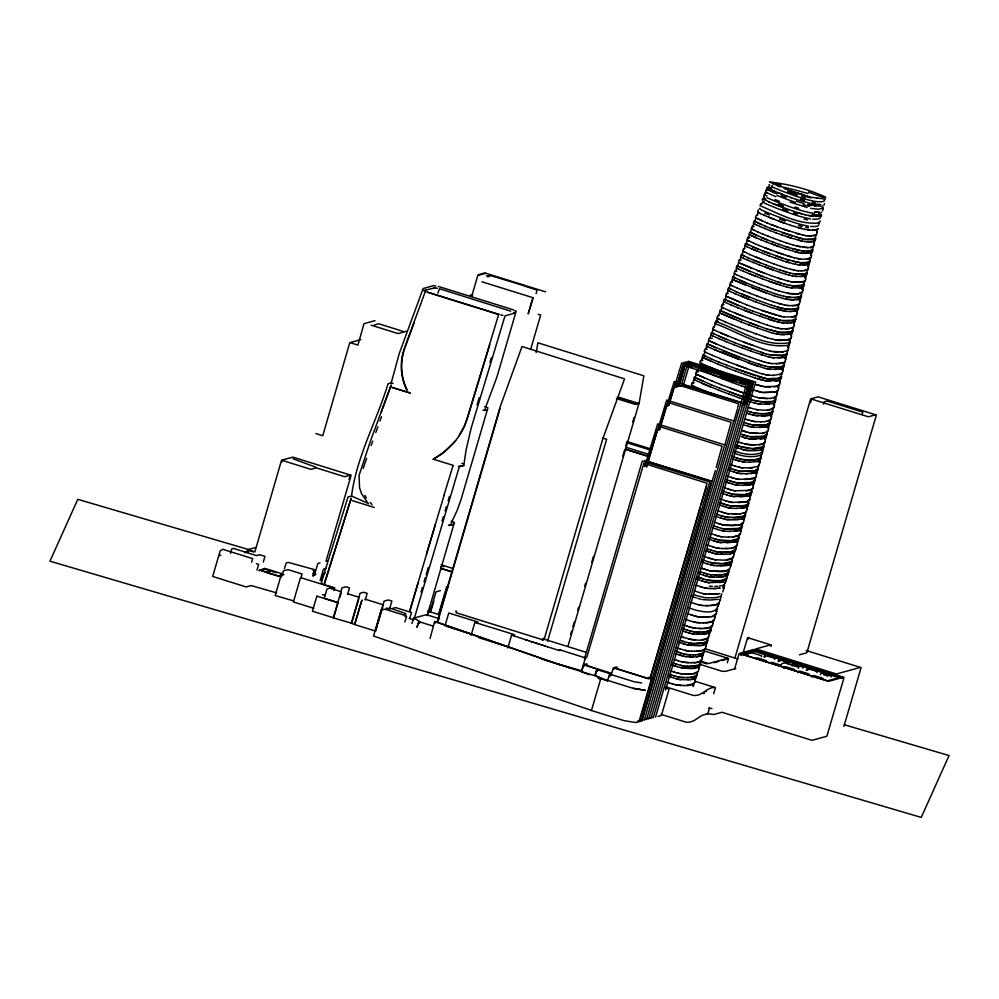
<?xml version="1.0" encoding="UTF-8"?>
<svg xmlns="http://www.w3.org/2000/svg" width="999" height="999" viewBox="0 0 999 999"><rect width="100%" height="100%" fill="white"/><g stroke="black" fill="none" stroke-linecap="round" stroke-linejoin="round"><path stroke-width="1.5" d="M698.676 668.231L698.663 668.993L699.712 665.409M705.781 645.354L705.781 646.128L706.817 642.557L705.893 643.843L702.26 645.117M712.899 622.477L712.886 623.276L713.935 619.692L712.05 621.54L705.306 622.689M714.672 616.758L714.66 617.557L715.709 613.985L712.574 616.271M720.004 599.612L719.992 600.424L721.041 596.84M720.267 599.7L718.656 604.008L710.501 605.594M723.513 588.161L723.501 588.985L724.55 585.402M723.8 588.261L722.826 591.957M725.187 582.867L725.024 581.955M730.481 565.272L730.469 566.096L731.505 562.524L728.259 564.897L719.992 565.696M730.793 565.372C729.857 574.525 716.783 571.041 710.564 570.941M733.853 553.821L733.84 554.645L734.54 552.26M321.141 583.304L348.002 497.015L351.548 496.041C356.468 456.893 376.635 421.241 388.037 383.791L391.233 382.904L392.994 383.454M414.298 618.381L459.303 466.72L463.773 465.484L466.046 450.249L471.203 427.984L505.019 315.846L515.322 313.012L513.561 312.462M536.176 352.572L537.899 342.807L643.843 375.824L639.085 403.471M391.233 382.904L399.275 353.484L423.101 288.549L434.09 285.527L435.851 286.076M230.444 553.346L231.743 548.926L233.516 548.439L256.468 555.594L259.653 554.707L264.96 556.368L263.274 562.087M246.815 552.584L247.652 549.725L255.457 547.564M251.598 562.2L252.647 558.616L222.627 549.263L220.142 550.986L212.662 576.473L246.216 586.925L251.174 585.564L276.673 592.894M281.955 461.875L282.38 460.439L310.976 469.355L316.333 467.882L344.58 476.685L350.299 475.112L349.038 479.408M256.993 570.129L258.666 564.398L256.393 563.698M278.996 576.386L281.768 576.86M284.465 568.693L286.151 562.961L288.274 562.387L314.585 569.642L313.336 573.938M300.924 578.021L302.098 574.025L287.962 569.63L283.354 570.904L282.305 574.475L281.243 574.775L275.175 595.541L293.544 600.849M313.087 576.361L314.76 570.641L312.999 570.092M320.13 580.644L323.489 569.193L325.849 568.531M321.516 580.082L323.189 574.363L325.324 572.727M333.953 590.509L334.74 587.862L325.724 585.152M339.935 597.352L341.109 593.356M347.565 594.492L349.5 587.849L345.979 586.75L342.07 587.824L333.279 617.894L351.648 623.214L358.766 598.863M365.222 599.999L367.157 593.356L363.636 592.257L360.09 593.231L351.286 623.301L354.82 624.412L361.938 600.062L354.47 624.5L375.661 631.106L376.91 626.81M471.69 296.316L477.972 274.825L485.064 272.877M375.299 631.206L384.103 601.136L388.349 599.962L391.883 601.061L389.485 609.265M377.747 623.95L382.779 606.768M405.007 616.558L405.844 613.686L392.02 608.741L386.376 608.154M409.84 618.256L411.513 612.524L395.616 607.579L392.432 608.453M411.925 623.488L413.598 617.757L419.355 621.366L416.97 627.285L418.656 621.553L433.354 626.136M413.923 619.405L414.348 617.969L426.336 614.66L439.548 618.781M419.081 623.164L420.104 621.565L419.68 623.001M427.16 615.634L454.408 522.415L451.236 521.216M428.346 613.136L430.02 607.404M430.144 611.888L436.014 591.845L440.447 590.621M443.294 566.87L443.606 565.796L440.771 566.583M430.781 611.388L433.816 600.998M438.499 614.597L446.615 586.863L448.389 586.788M439.398 613.211L444.842 594.592M437.137 622.29L500.174 406.768L522.015 346.503L624.537 378.896L602.834 438.748L544.143 639.422M437.562 622.177L500.037 408.541M532.904 297.814L528.196 313.923L533.116 297.752L481.918 281.793M536.063 293.631L537.112 290.06L524.75 286.201M444.98 625.911L448.751 613.011L477.847 622.002L477.422 623.438M530.631 349.413L540.684 315.047L538.211 314.273M471.103 635.302L474.875 622.414L514.572 634.702L514.148 636.126M507.792 648.001L511.563 635.114L527.609 640.371M547.589 641.221L606.643 439.298L602.659 438.062M570.729 634.153L571.603 631.168M572.914 626.685L574.225 622.202M577.722 610.252L578.596 607.255M584.715 586.338L585.589 583.341M591.695 562.425L593.443 556.443M622.727 456.318L624.475 450.337M625.786 445.854L627.097 441.371M632.779 421.94L634.09 417.457M567.932 646.328L638.736 404.233M584.565 658.416L642.257 461.113L709.715 481.943L639.672 721.49L637.549 721.028M584.003 666.333L584.415 664.897L597.914 669.467L597.502 670.903M644.73 466.408L645.779 462.837M646.341 461.413L657.629 423.963L724.725 444.88L644.205 720.229L642.444 719.68M645.779 463.923L645.079 466.321L646.64 465.884M647.951 461.413L657.467 429.982L646.59 467.195M657.629 429.97L666.695 400.062L733.803 420.979L646.478 719.605L644.705 719.055M659.552 429.982L666.545 406.081L659.377 429.458L657.817 429.882M666.845 405.569L674.2 381.531L741.308 402.447M668.806 405.444L673.613 389.048M673.913 388.524L681.705 362.999L748.813 383.916L651.011 718.356L649.25 717.806M675.449 383.878L674.4 387.45L676.311 386.925M676.623 386.413L683.978 362.375L751.073 383.291L653.284 717.732L651.51 717.182M679.77 382.792L684.577 366.333M684.802 366.146L678.933 386.201L680.856 385.676M594.692 675.212L597.077 669.293L595.392 675.024M596.79 671.103L597.215 669.667L611.338 674.075L610.913 675.499M681.618 384.14L687.062 365.522M688.498 367.769L683.478 384.952L741.483 402.822M691.033 387.412L692.12 385.364M697.801 369.493L697.102 371.878L697.951 371.64M699.587 365.097L700.724 363.087M607.404 681.33L609.502 674.163L610.489 673.888L609.652 676.76M611.201 675.012L613.299 667.844L616.42 666.982L617.12 667.207L616.708 668.643L648.701 678.696L649.263 677.222L651.735 677.996L638.96 721.678L635.839 722.539L623.938 720.641L591.445 710.514L600.911 678.209L598.201 676.86M613.723 669.467L614.148 668.031L648.051 678.596L650.886 677.821L650.474 679.245M715.896 321.516L714.397 326.998M721.678 306.93L721.166 310.976L741.895 319.78M758.316 209.852L757.692 212L760.376 213.549M762.175 200.125L762.587 198.689L769.555 202.11M761.7 203.084L761.538 204.171M771.003 189.585L772.277 185.24M650.199 677.772L707.08 483.279L643.856 463.361L586.75 657.529L584.84 657.642M650.986 676.186L669.305 613.536M670.179 610.564L678.471 582.217M679.345 579.233L700.274 507.642M701.148 504.657L706.38 486.763M715.284 470.579L641.932 720.866L640.172 720.304M716.158 467.594L722.077 446.216L658.865 426.298M724.774 445.254L731.156 422.315L667.944 402.397L666.895 405.981L668.456 405.557L674.05 387.55M737.612 407.367L738.661 403.783L675.087 383.966M734.028 420.729L737.537 408.766M742.157 406.118L748.438 384.627M744.417 405.494L750.699 384.003L737.399 379.857M746.69 404.87L752.971 383.379M655.544 717.107L753.346 382.667L685.888 361.85M665.571 689.984L755.619 382.043L688.161 361.226M825.224 199.176L825.536 197.053C808.228 189.086 788.024 183.953 769.492 182.03M822.839 207.804L822.414 209.241L822.289 208.504M824.038 205.045L824.45 203.609M818.98 223.664L819.392 222.24M822.602 210.814L823.026 209.378L822.14 207.967M821.178 216.571L821.603 215.147L820.167 216.196M816.72 232.305L817.756 228.721M820.179 220.904L819.305 222.964C798.676 225.112 778.583 213.411 760.039 205.707L760.714 203.908L761.937 203.858M804.932 280.607L803.321 284.977L793.843 285.901M797.464 310.627L796.765 313.012L796.578 311.9M789.884 341.883L788.211 347.615L787.499 345.929M784.977 361.326L783.94 364.91L781.505 366.683L769.517 366.97M776.81 393.731L777.859 390.147L777.06 391.271M697.589 672.315L695.978 675.961L690.696 677.422M757.429 470.729L756.38 474.313L756.106 472.627M717.482 608.266L716.445 611.85L715.871 609.902M755.918 476.473L754.869 480.057L751.735 482.342L738.024 482.942M718.219 606.131L719.268 602.559L716.096 604.87M725.249 583.266L726.298 579.682L725.324 581.043M746.453 510.939L744.43 515.884L733.965 517.682M729.445 569.442L727.759 573.201L723.9 574.537M743.78 520.254L744.829 516.67L741.583 519.03M713.698 693.718L715.471 687.637L694.979 681.243M727.522 659.015L727.722 658.291L708.516 663.598L701.211 661.326M727.322 662.774L728.571 658.478L703.771 650.749M734.852 658.191L810.676 398.901L818.119 396.84L876.385 415.01L806.855 652.772L799.412 654.82M810.476 402.659L811.513 399.076L868.381 416.808L875.536 414.822M734.502 669.293L739.11 653.533L753.995 649.425L844.055 677.497L826.885 736.226L812 740.334L721.94 712.262L713.786 714.51L707.205 713.586M741.233 655.506L741.658 654.083L827.472 680.831L841.508 676.96L841.096 678.396M743.268 652.397L747.564 637.724L748.626 637.424M747.989 639.335L748.413 637.899L771.365 645.054L770.953 646.49M747.901 654.295L748.214 653.221L751.048 652.447L761.638 655.744L761.325 656.818M823.538 404.183L824.237 401.798L827.147 400.999L862.811 412.112L862.125 414.498M756.206 650.549L756.618 649.125L836.438 674L860.251 667.432M766.046 661.738L766.358 660.664L757.529 657.916L755.756 658.403M774.55 659.402L774.862 658.329L766.033 655.569L764.26 656.056L763.948 657.13L765.721 656.643M780.169 666.146L780.481 665.072L771.653 662.325L769.879 662.812M781.455 664.76L781.767 663.686L784.602 662.899L798.725 667.307L798.413 668.381M783.691 668.281L784.003 667.207L785.776 666.72L794.605 669.48L794.292 670.554M788.673 663.798L788.985 662.724L780.157 659.977L778.383 660.464L778.071 661.538L779.844 661.051M792.195 665.946L792.519 664.872L794.28 664.372L803.109 667.132L802.796 668.206M797.814 672.689L798.126 671.615L799.899 671.128L808.728 673.875L808.416 674.949M811.95 677.097L812.262 676.023L814.035 675.536L822.864 678.284L822.552 679.357M816.932 672.602L817.244 671.528L808.416 668.781L806.643 669.268L806.33 670.341L808.104 669.854M820.454 674.75L820.766 673.676L822.539 673.189L831.368 675.936L831.056 677.01M842.157 677.859L842.357 677.135L755.132 649.949L740.596 654.62L754.919 650.661M843.006 678.034L843.206 677.322L828.608 681.343L739.959 653.721L739.747 654.432L752.896 650.811M843.93 726.335L861.101 667.619L806.181 650.499M404.845 347.952C400.986 358.803 400.512 370.879 403.983 381.905M409.602 611.288L435.364 524.562M409.79 611.238L418.094 582.929M421.041 592.095L422.315 587.749M424.013 581.942L425.299 577.597M426.148 574.7L428.296 567.444M426.523 553.796L444.093 495.367M323.963 584.602L351.186 498.214L324.325 584.502M442.058 521.053L443.356 516.695M445.092 510.889L446.391 506.543M448.126 500.736L449.425 496.391M443.918 495.404L452.872 466.158M452.684 466.208L453.121 465.309L433.266 459.228C449.088 450.424 462.087 436.101 467.27 418.556L489.76 344.93M477.023 405.02L479.258 397.652M489.972 362.312L491.308 357.892M363.161 468.444L366.67 458.391M371.178 445.467L372.714 441.071M437.912 293.107L439.473 288.736L510.739 311.164M375.824 432.492L377.897 426.76M379.97 421.041L381.518 416.745M425.924 289.847L404.495 348.052C399.563 361.626 400.374 377.073 406.755 390.035M381.343 411.8L391.208 384.99L370.592 440.621L359.066 475.437L359.565 487.787L361.513 493.668L368.481 503.821M405.357 346.553L414.073 322.889M485.177 408.554L496.903 377.073L516.196 311.114L514.435 310.564M732.866 557.529L733.204 556.793L731.168 561.75L723.151 563.498M725.037 583.553L724.475 584.34M695.853 677.509L696.153 676.835L695.104 680.419L694.842 678.833M694.08 683.216L694.38 682.554L693.231 686.488L692.956 684.902M451.061 523.339L457.117 510.551L461.151 499.213L487.924 407.804L484.752 406.605M458.728 436.138L464.148 426.523L467.095 418.606L498.663 314.485L427.048 292.17M764.16 195.604L763.473 197.402L765.958 198.963M757.242 215.334L758.054 212.1L758.753 212.712M744.392 248.838L745.217 245.567L745.866 246.129M718.681 315.834L719.542 312.512L720.067 312.962M705.818 349.338L706.705 345.979L708.229 346.928M823.201 207.904L818.381 209.241L810.689 208.316M820.991 214.997L819.605 216.021M818.119 228.821L816.608 229.932L812.749 230.307L804.844 229.333M807.242 269.83L807.791 269.081L806.742 272.652L804.944 273.963L795.279 274.076M797.814 309.44L793.493 311.326M787.112 350.786L787.836 349.787L786.787 353.371L784.44 355.082L772.739 355.357M785.676 356.568L786.413 355.557L785.364 359.141L784.665 357.43M774.188 402.834L774.999 401.685L773.963 405.269L773.713 403.808M766.945 431.73L767.819 430.507L766.77 434.078L763.873 436.201L751.198 436.738M764.01 443.281L764.909 442.02L762.961 446.865L753.333 448.501M758.004 466.283L758.94 464.972L757.891 468.556L754.807 470.804L741.32 471.378M725.674 581.156L727.284 577.634L724.063 579.994L720.566 580.594L709.927 580.606L703.683 579.145M455.669 440.746L443.793 452.347L433.266 459.228M705.631 691.77L706.393 691.171M734.552 551.81L730.032 553.796M728.808 569.617L729.457 568.98M704.12 649.55L705.044 648.264L703.071 653.134L697.664 654.632M699.4 666.083L693.481 668.144L682.704 668.044M697.627 671.803L693.493 673.613M704.395 693.206L703.733 693.606M732.217 558.179L726.423 559.765M723.825 584.827L722.477 585.414M722.614 587.3L723.576 586.763M722.976 587.412L723.938 586.863M698.626 665.059L700.137 663.96L701.485 659.702L699.675 661.475L697.002 662.212M694.38 678.583L695.254 678.096M693.481 683.803L686.251 685.376M817.307 229.358L812.412 230.195M813.323 241.408L814.909 240.247L813.86 243.831L813.723 242.969M810.389 252.997L812.062 251.785L811.013 255.357L810.863 254.458M807.467 264.585L809.215 263.311L808.166 266.895L808.004 265.946M804.37 281.406L794.892 282.317M791.345 328.334L793.531 326.735L792.482 330.307L790.296 331.905L780.719 332.317M784.24 362.35L776.373 363.698M779.62 374.687L782.13 372.852L781.081 376.436L778.571 378.271L767.607 378.733M773.763 397.864L776.435 395.916L775.386 399.5L772.714 401.448L759.852 401.81M767.906 421.041L770.729 418.981L769.68 422.565L766.857 424.625L754.482 425.162M760.451 449.975L763.461 447.789L761.5 452.634C752.984 455.906 743.268 454.32 734.964 451.024M757.404 461.451L760.451 459.215L759.415 462.799L759.128 461.151M756.48 472.04L750.948 473.563M754.969 477.809L744.804 479.545M743.231 513.299L745.479 512.312M739.947 524.775L743.194 522.415L741.158 527.372L738.898 528.359L724.712 528.971M726.548 570.616L727.834 570.167M724.812 576.323L728.046 573.963C726.797 583.866 713.423 580.419 706.568 579.932M709.053 627.672L712.15 625.411L710.789 629.695L706.468 631.593M703.209 650.062L700.511 650.811M479.245 275.1L485.914 273.264L545.591 291.87M427.397 292.07L499.013 314.398M486.313 275.849L491.558 275.849L525.249 286.064M487.724 276.91L488.786 276.623M375 320.642L364.011 323.664L357.942 345.092L351.049 342.944M470.279 295.254L472.764 294.568M374.438 324.937L378.696 323.763L403.409 331.468M360.764 339.648L349.775 342.669L322.764 435.714L315.884 433.566M406.63 331.206L398.064 333.579L371.216 325.212M483.017 410.277L487.05 409.69L483.903 410.552M678.583 386.301L676.673 386.825L682.954 365.347L746.166 385.252L648.738 718.98L646.977 718.431M681.206 385.577L683.116 385.052M638.024 404.008L627.722 400.799M458.429 466.446L463.773 465.484M352.197 500.586L374.15 507.43M218.731 555.706L220.879 555.107M244.63 552.709L248.589 551.623M263.174 569.467L258.966 570.616L264.772 568.356L282.218 573.801M448.451 525.187L453.534 524.313L449.338 525.462M320.017 562.887L317.857 563.473L314.51 574.937L315.834 574.575L312.899 573.651M327.073 560.938L326.011 561.226L351.136 475.287L292.869 457.13L281.531 460.252L254.857 551.885L248.501 549.9M283.704 574.35L278.396 575.811L267.695 572.864L278.284 576.173L283.604 574.7M312.912 575.374L313.711 575.162M558.866 650.287L560.114 649.937L585.402 657.904L581.643 670.791L544.83 660.064M560.689 650.199L559.428 650.549L547.24 646.753M584.427 659.078L585.626 658.741M755.768 648.938L770.516 644.879M714.21 662.687L718.643 661.463M721.603 660.639L726.036 659.415M744.043 654.732L755.281 651.635L839.61 677.934M735.813 668.518L725.649 671.316L722.127 671.278L699.887 664.347M714.622 687.449C705.856 687.462 702.747 696.465 693.281 695.416L665.409 686.725M657.817 716.483L661.363 715.509L669.118 689.01L666.246 688.111M711.912 708.416L708.591 708.291L709.502 708.041L707.729 714.135C698.713 714.198 695.853 723.151 686.088 722.165L661.176 714.41M731.718 548.064L735.589 546.715L736.575 545.342C736.725 552.285 728.845 552.06 723.988 552.11M723.214 576.673L727.422 575.436L729.033 571.915L725.798 574.288L719.767 574.949M721.34 585.726L719.243 586.088M718.019 593.806L719.954 593.568M718.206 599.275L710.089 600.062L702.235 599.55M711.026 616.608C714.547 617.232 718.181 613.086 716.108 609.977M702.971 642.994L707.242 641.121L708.603 636.838L706.743 638.661L702.21 639.647M698.751 656.518L701.448 655.769L703.271 653.983L702.222 657.567L701.947 655.931M697.702 665.559L689.785 666.221M693.206 678.995L689.997 679.545M820.379 214.698L812.075 214.698M813.111 235.901L816.333 234.478L814.822 238.724L806.955 239.485M810.089 247.502L813.486 246.016L811.95 250.287L806.668 251.186M807.08 259.103L810.639 257.542L809.59 261.126L807.879 262.375L800.399 262.7L792.881 261.263M804.058 270.717L805.993 270.379M799.537 288.124L803.508 286.376L802.459 289.96L801.685 288.399M796.515 299.725L800.661 297.902L799.612 301.486L799.437 300.412M791.995 317.133L796.378 315.197L795.341 318.781L793.231 320.317L782.404 320.529M790.484 322.927L794.954 320.966L793.905 324.55L793.718 323.389M787.462 334.54L792.107 332.492L791.058 336.076L790.858 334.877M784.015 357.305L777.934 357.892M775.399 380.956L778.159 380.482L780.706 378.621L779.657 382.205L779.432 380.831M773.888 386.75L776.698 386.276L779.282 384.39L778.233 387.962L777.572 386.201M775.224 392.07L763.723 392.57M770.866 398.364L775.973 397.152L777.422 393.868L776.747 392.058M767.856 409.965L772.739 408.616L773.576 407.442L772.527 411.026L769.779 413.037L762.786 413.711L755.107 413.124M764.834 421.566L770.229 420.292L771.715 416.933L771.078 415.072M762.824 432.979L764.922 432.617M760.251 438.948L763.436 438.399L766.37 436.263L765.321 439.847L764.71 437.962M758.728 444.742L761.937 444.193M748.925 484.915L753.396 483.566L754.357 482.23L753.308 485.801L753.021 484.103M746.178 490.871L751.822 489.31L752.784 487.974L750.773 492.894L745.129 494.443M741.358 508.141L744.854 507.554L748.064 505.207L747.015 508.778L746.728 507.042M739.735 513.898L745.828 512.412L747.439 508.891L746.865 506.905M738.785 524.975L724.999 525.299M734.789 531.118L738.311 530.519L741.558 528.146L740.521 531.73L740.222 529.97M733.141 536.863L738.948 535.264L739.934 533.878L737.899 538.848L732.105 540.447M719.592 582.629L723.076 582.03M723.426 582.142L708.99 582.642M729.794 548.314C733.741 549.113 739.435 545.641 737 541.296M724.949 570.966L711.6 571.128M723.563 576.785L719.105 577.072M717.869 588.336L719.755 588.086M720.104 588.199L713.174 588.536M718.368 593.906L704.819 593.968M714.884 605.319L705.282 605.606M711.375 616.72L698.014 616.758M707.517 628.009L703.571 628.396M704.645 631.83L709.502 630.906L711.363 629.083C711.213 633.94 705.431 634.128 701.835 634.09M703.945 633.953L708.516 632.954L710.376 631.131L709.327 634.702L709.053 633.041M696.977 656.743L702.709 655.369L704.258 651.935L701.223 654.145L695.591 654.77M430.045 638.498L434.652 621.428L553.471 662.562M730.144 548.426L725.037 548.526M725.886 554.195C729.607 554.208 735.664 554.07 735.876 549.025C731.842 554.02 723.651 551.598 718.019 551.91M722.289 574.887L714.422 574.949M721.653 577.035L716.583 577.122M717.569 586.251L714.847 586.363M716.146 594.043L708.678 594.205M709.178 616.845L698.863 616.858M702.522 631.98L704.919 631.905M701.435 643.306L694.005 643.381M700.811 645.454L689.51 645.254M696.64 651.186C700.711 651.635 707.529 650.149 705.756 644.58M699.063 651.161L694.28 651.236M697.314 656.855L689.934 656.892M693.169 662.587C697.227 663.348 704.62 660.963 701.86 655.731M695.579 662.562L690.833 662.637M692.132 666.171L698.888 665.134L700.699 663.373C698.738 671.241 687.312 667.956 681.418 667.794M691.745 673.838L687.399 674.025M687.974 679.682C691.458 679.745 697.027 679.507 697.14 674.8L694.18 676.96L686.35 677.609M768.418 187.1L767.132 187.163L766.458 188.961L772.876 192.208M767.582 189.972L766.033 190.397L765.609 191.833L766.383 192.495L775.798 196.703M766.258 192.695L764.997 192.745L764.31 194.543L767.107 196.166M767.07 192.944L765.559 193.369L766.82 189.073L769.28 190.609M822.289 198.689L809.54 197.053L783.94 188.499M820.941 204.595L811.538 203.759L796.29 199.463M821.203 206.281L807.841 204.545M819.355 211.975L814.772 211.988M757.629 215.022L756.181 215.422L755.544 217.57L756.268 218.194L766.957 222.877M818.094 216.271L808.503 215.472M818.606 216.458L811.725 216.209L805.069 214.673M753.308 226.199L752.135 226.249L751.273 228.734L758.204 232.155M754.12 226.448L752.722 226.835L753.77 223.252L754.457 223.851M748.988 237.362L747.851 237.412L746.99 239.885L754.07 243.369M749.799 237.625L748.438 237.987L749.487 234.415L750.162 234.99M811.95 241.82L804.382 241.471M744.667 248.526L743.568 248.576L742.707 251.049L749.937 254.57M808.578 253.309L803.084 253.309M740.346 259.703L739.06 260.052L738.436 262.2L739.073 262.749L751.373 268.119M741.158 259.952L739.884 260.302L740.933 256.731L741.558 257.267M803.009 265.022L809.04 264.161L810.201 261.263L806.543 262.874L800.748 262.874L786.138 259.365M805.918 265.022L797.939 264.698M736.026 270.866L735.002 270.916L734.153 273.364L736.475 274.688M736.837 271.129L735.614 271.466L736.65 267.882L737.262 268.406M801.448 270.829L807.604 269.942L808.778 267.033L807.954 265.497M799.874 276.636L804.532 276.174L806.355 274.837L805.319 278.421L804.52 276.898M731.705 282.03L730.706 282.08L729.882 284.515L732.13 285.801M732.517 282.292L731.33 282.617L732.379 279.033L732.966 279.545M727.384 293.207L726.223 293.519L726.173 296.166L739.697 302.048M728.196 293.456L727.047 293.781L728.096 290.197L728.671 290.684M794.13 297.627L800.449 296.541L802.085 292.133L798.026 293.918L787.562 293.281M723.064 304.37L721.952 304.683L721.315 306.83L723.438 308.029M723.875 304.633L722.776 304.932L723.825 301.348L724.362 301.823M792.045 305.657L797.202 305.145L799.237 303.671L797.564 308.117C791.22 310.514 784.103 308.816 777.771 307.08M790.471 311.463L796.091 311.051L797.539 310.414L798.8 307.392L798.164 308.266C790.571 311.026 782.192 308.541 774.799 306.206M718.743 315.547L717.669 315.834L717.045 317.982L719.093 319.143M787.337 323.064L793.169 322.64L794.667 321.99L795.941 318.918L795.291 319.842C780.743 324.126 766.383 314.897 752.746 311.188M714.422 326.71L713.386 326.998L712.762 329.146L714.747 330.257M785.776 328.871L793.231 327.772L794.517 324.687L793.768 323.027M789.322 328.846L781.767 328.746M710.102 337.874L709.115 338.149L708.478 340.297L716.882 344.255M780.644 352.035L787.474 350.899L788.823 347.752L788.099 346.041M783.291 352.048L771.852 351.411M702.272 360.477L701.385 360.714L702.434 357.142L710.689 361.064M774.799 369.505L781.093 368.893L783.553 367.095L782.504 370.666L781.817 368.943M773.238 375.312L781.73 374.026L783.116 370.816L782.417 369.043M693.631 382.804L692.831 383.029L693.868 379.445L695.192 380.269M771.216 398.464L760.901 398.226M765.409 404.333L769.367 404.158M762.274 415.934L769.367 415.247L772.152 413.211L771.103 416.795L770.853 415.297M760.701 421.74L765.184 421.678M759.128 427.535L766.408 426.835L769.28 424.737L768.231 428.321L767.607 426.461M757.542 450.649L746.365 450.437M749.612 462.212L757.754 461.563L759.889 460.626L761.45 457.18L760.514 458.479L755.057 459.977L742.469 459.49M749.512 467.919L758.366 466.383L759.927 462.924L759.327 460.989M752.871 467.907L742.369 467.807M746.403 473.763L754.67 473.101L756.842 472.152L758.416 468.681L757.467 470.005L751.922 471.528L740.446 471.278M743.181 485.302L747.789 485.114M739.922 496.828L748.026 496.041L751.211 493.718L750.162 497.29L749.874 495.579M738.286 502.584L746.44 501.798L749.637 499.463L747.614 504.395L745.391 505.369L737.237 506.168L729.52 505.681M736.65 508.354L745.204 507.654L747.452 506.668L749.063 503.159L745.828 505.506L742.332 506.106L731.705 506.118L726.847 505.007M737.362 513.998L732.055 513.998M740.072 514.01L727.284 513.611M738.423 519.742L726.66 519.555M730.044 531.318L738.661 530.631L740.933 529.632L742.557 526.098L739.297 528.483L735.764 529.083L723.95 528.883M728.383 537.062L733.491 536.975L739.297 535.377L740.921 531.843L740.621 530.082M726.71 542.794L735.014 541.995L738.273 539.61L737.225 543.194L736.663 541.208M727.909 548.588L722.202 548.476M726.223 554.308L720.516 554.208M716.008 588.598L710.376 588.486M702.871 622.752C707.379 623.164 716.47 622.802 714.635 615.971M700.112 632.03L702.809 632.055M702.172 634.203L696.753 634.103M696.665 643.418L704.745 642.744L707.816 640.509C706.343 648.139 695.816 644.717 690.409 645.354M693.231 654.82L695.878 654.845M688.948 677.647L680.918 677.434M688.323 679.795L680.269 679.557M683.965 685.426C688.249 686.188 697.639 684.902 694.742 678.608M723.688 554.358L717.394 554.058M720.953 563.661L713.91 563.274M717.157 565.646C722.09 565.409 731.48 567.432 732.504 560.476C728.458 565.509 720.316 562.949 714.672 563.361M717.557 575.087L711.313 574.8M716.92 577.235L710.676 576.935M712.487 586.363L709.39 586.263M708.366 605.769L702.235 605.456M703.209 622.852L697.165 622.564M698.463 628.396C703.396 628.546 714.535 629.732 712.861 621.69M701.485 628.558L694.617 628.159M700.399 632.105L694.43 631.843M699.775 634.253L692.906 633.853M691.633 651.198L694.617 651.348M693.518 654.894L687.674 654.632M692.894 657.042L686.101 656.643M691.171 662.749L684.402 662.337M687.175 666.171L690.084 666.296M684.814 673.988C689.597 674.225 700.287 675.212 698.651 667.469M684.29 685.539L678.583 685.252M815.097 212.088L817.657 212.175M808.004 235.901L816.22 235.252L817.319 232.442L816.47 230.981M811.176 236.114L805.993 235.664M806.368 241.708L813.673 241.521L815.271 240.359L815.896 238.212L812.574 239.66L804.944 239.248M808.041 247.715L796.977 246.041M798.164 270.717L801.772 270.941M789.972 299.725L799.025 299.463L800.411 298.851L801.648 295.866L797.489 297.69L786.513 296.865M793.943 299.962L785.988 299.088M788.323 305.532L795.354 305.632L798.975 304.633L800.224 301.623L799.45 300.012M786.688 311.338L790.808 311.576M787.674 323.177L781.83 322.752M780.132 334.54L790.234 334.228L791.795 333.554L793.094 330.457L792.419 331.406C784.864 334.29 776.56 331.755 769.13 329.62M784.54 334.79L776.573 333.978M778.071 352.048L773.788 351.773M773.563 357.754L784.377 357.417L786.038 356.68L787.399 353.521L786.663 354.533L782.404 355.706L770.816 354.995M771.927 363.549L780.269 363.661L784.602 362.462L785.976 359.278L785.264 357.542M768.643 375.162L773.576 375.424M767.007 380.956L770.117 381.056M770.441 387.025L764.397 386.713L755.918 384.59L762.637 386.388M767.307 398.638L759.29 397.914M760.451 404.17L772.652 403.771L774.537 402.934L775.998 399.637L773.276 401.623L766.37 402.297L754.245 400.499M755.531 421.578L761.038 421.853M752.235 433.166L762.125 433.266L767.294 431.843L768.805 428.459L767.332 426.136M757.879 433.441L751.223 433.042M750.599 438.961L755.968 439.135M754.72 445.042L748.263 444.742L741.62 443.081M747.302 450.549L760.801 450.087L762.899 449.163L764.447 445.741L761.438 447.939L753.77 448.688L740.646 446.64M744.63 459.827L754.607 459.827L760.002 458.329L761.975 453.471L761.7 451.835M749.949 462.325L741.907 461.688M746.74 473.876L739.859 473.476M739.073 479.358L753.134 478.871L756.28 476.585L756.618 472.739M734.702 494.455L745.554 494.592L749.013 493.993L752.197 491.67L750.599 495.167L748.376 496.153L733.278 496.54M740.883 494.792L733.878 494.355M732.429 502.397L746.79 501.898L749.999 499.562L750.049 495.429M730.769 508.154L736.987 508.466M727.434 519.642L741.945 519.143L744.205 518.156L745.816 514.635L742.569 516.995L739.06 517.594L724.987 516.908M724.088 531.131L730.369 531.431M728.721 537.175L721.665 536.788M721.378 540.459L732.454 540.559L738.261 538.948L739.26 537.574L737.637 541.108L735.364 542.095L720.004 542.519M727.672 540.759L720.629 540.359M722.527 548.588L718.318 548.239M721.478 552.16L717.27 551.823M715.721 559.777C721.415 559.752 735.264 562.512 733.89 552.996M717.494 565.759L713.286 565.409M714.11 577.185L709.902 576.835M707.304 588.349L710.714 588.598M700.486 622.814L696.315 622.452M697.714 632.055L692.394 631.518M692.095 639.66L695.042 639.797M691.058 643.244L694.305 643.456M688.723 651.061L691.97 651.311M690.883 654.857L686.763 654.532M688.548 662.699L683.129 662.1M684.29 666.033L687.474 666.258M681.955 673.85L685.139 674.1M684.065 677.647L679.944 677.322M681.73 685.501L677.597 685.139M814.26 205.919L816.42 206.181M807.604 229.857L809.652 230.107M802.771 247.277L810.439 247.615L813.348 246.815L814.472 243.968L813.636 242.482M801.722 250.861L809.552 251.273L813.049 249.738L812.424 251.885L810.751 253.109L801.161 253.084M804.033 251.273L792.482 248.701M800.124 265.022L795.416 264.211M796.328 270.504L798.488 270.829M794.717 276.298L804.882 276.286L806.717 274.95L807.354 272.802L803.521 274.475L792.794 273.614M796.84 276.636L792.269 275.836M793.106 282.105L803.421 282.08L805.294 280.707L805.918 278.559L805.119 277.01M792.057 285.689L800.511 286.076L804.495 284.328L803.283 287.287L801.96 287.874L791.495 287.912M790.908 297.69L783.74 296.216M786.663 305.332L788.648 305.644M785.052 311.139L787 311.451M783.441 316.945L794.63 316.845L796.74 315.309L797.377 313.162L796.603 311.526M783.728 323.052L777.172 321.753M780.231 328.559L782.08 328.858M718.094 321.303L715.709 321.166L714.897 323.564C738.498 331.98 762.986 349.463 788.91 345.117L790.246 341.983L789.51 340.284M712.312 338.299L709.939 338.399L710.988 334.827L712.574 335.814M707.142 349.213L704.832 349.313L704.208 351.461L706.056 352.485M772.177 357.58L773.888 357.867M770.566 363.386L772.239 363.661M702.772 360.364L700.561 360.464L699.924 362.612L701.71 363.599M768.955 369.193L781.443 369.006L783.166 368.244L784.54 365.047L782.067 366.858L779.382 367.307L767.669 366.621M770.604 369.468L767.145 368.856M768.968 375.274L765.571 374.662M698.388 371.528L696.428 371.416L695.654 373.776L704.482 377.884M765.734 380.806L778.508 380.594L780.294 379.807L781.693 376.573L780.918 377.659C773.501 380.582 765.159 378.721 757.779 376.448M764.123 386.613L777.047 386.388L779.645 384.49L780.269 382.342L779.582 380.557M694.005 382.692L691.995 382.779L691.37 384.927L693.019 385.839M762.512 392.42L775.586 392.182L778.221 390.259L778.845 388.112L778.171 386.313M759.29 404.033L760.763 404.283M757.479 415.884L752.809 414.947M754.457 421.453L755.843 421.69M752.846 427.247L766.77 426.935L768.768 426.061L770.266 422.702L769.392 423.913L764.285 425.324L751.96 424.75M754.195 427.485L751.435 426.973M750.174 436.625L761.226 436.913L764.41 436.363L767.357 434.215L765.833 437.612L763.785 438.511L749.6 438.836M748.251 448.501L739.01 446.103M744.342 462.137L735.576 459.94M741.495 467.694L742.694 467.919M741.033 473.688L738.698 473.251M738.224 479.258L739.385 479.47M737.724 485.227L734.128 484.49M734.927 490.784L749.974 490.397L753.146 488.074L753.184 483.953M734.402 496.753L730.893 496.028M732.742 502.509L730.556 502.097M729.982 508.066L731.081 508.266M728.321 513.811L729.095 513.898M728.371 517.607L720.841 515.721M724.412 531.243L722.314 530.844M721.066 542.719L718.98 542.32M719.392 548.439L717.307 548.051M716.645 553.97L717.707 554.17M714.959 559.69L716.033 559.89M714.36 565.621L711.038 564.934M710.551 574.712L711.613 574.887M708.204 582.542L709.302 582.754M706.518 588.249L707.617 588.461M705.931 594.168L703.746 593.756M701.423 605.369L702.547 605.569M695.791 628.371L687.349 626.248M694.105 634.065L691.72 633.628M690.159 643.131L691.358 643.319M687.799 650.948L689.035 651.173M683.353 665.921L684.59 666.121M680.993 673.738L682.28 673.963M680.581 679.67L677.971 679.183M641.645 682.941L633.953 681.705L610.339 674.35M633.104 688.249L645.267 690.309L633.366 688.411L600.874 678.284M773.214 183.404L781.143 185.065M812.175 202.385L815.246 202.972M805.669 227.273L808.503 227.822M803.271 235.152L806.268 235.776M805.281 239.423L795.429 237.025M804.657 241.571L798.501 240.21M801.435 253.184L795.454 251.86M796.99 258.404L801.76 259.228L809.277 258.903L811.001 257.655L811.625 255.507L810.801 253.996M799.824 258.991L793.93 257.692M793.843 270.03L796.603 270.604M790.709 281.656L793.381 282.218M789.66 285.239L792.394 285.876M789.135 287.462L791.77 288.024M788.548 299.638L783.266 298.464M784.427 304.907L786.937 305.444M785.326 311.251L771.515 307.567M783.716 317.045L761.738 310.477M778.146 328.159L780.494 328.659M779.52 332.317L766.508 328.758M778.883 334.465L774.125 333.404M774.999 339.785L785.951 340.334L790.684 338.261L788.948 342.807C763.511 347.065 739.497 329.932 716.358 321.666L717.407 318.094L717.919 318.531M770.291 357.23L772.452 357.692M768.718 363.037L770.841 363.499M767.619 375.112L763.473 374.175M766.633 378.771L735.988 368.793M766.008 380.919L755.094 378.009M762.786 392.52L756.755 391.071M757.729 403.733L759.565 404.133M756.156 409.54L764.173 410.252L771.191 409.565L773.938 407.555L774.562 405.407L773.913 403.571M757.954 409.94L750.249 408.017M754.582 415.359L762.599 416.046L769.717 415.359L771.665 414.498L773.139 411.176L772.289 412.35L767.319 413.723L758.116 413.736L753.283 412.699M753.009 421.178L754.732 421.553M753.745 425.199L750.237 424.35M749.849 432.779L751.498 433.141M748.8 436.363L750.511 436.8M748.263 438.586L749.874 438.948M746.64 450.537L735.851 447.44M744.03 459.877L740.983 459.14M741.758 467.807L735.676 466.283M740.759 471.428L737.836 470.716M737.087 479.033L738.498 479.358M736.038 482.617L748.763 483.066L752.185 482.492L755.344 480.182L753.758 483.666L751.56 484.64L743.518 485.414L735.464 484.802M737.474 482.979L733.191 481.905M733.828 490.571L735.202 490.884M734.178 494.505L731.468 493.843M731.905 502.41L727.884 501.423M728.933 507.867L730.257 508.166M725.624 519.355L726.935 519.655M723.963 525.099L732.03 525.699L740.309 524.887L743.556 522.514L743.893 518.618M722.926 528.683L724.238 528.995M723.613 531.143L716.97 529.383M720.654 536.588L721.94 536.888M719.605 540.172L720.903 540.471M717.544 551.923L715.047 551.348M715.621 553.771L716.907 554.07M713.935 559.49L715.234 559.79M712.899 563.074L714.185 563.374M709.515 574.512L710.801 574.8M708.865 576.635L710.177 576.947M707.155 582.342L708.478 582.654M705.444 588.049L706.793 588.361M701.698 605.469L699 604.845M698.289 616.87L694.03 615.834M695.154 622.24L696.59 622.564M693.806 631.805L687.737 630.294M691.483 639.66L681.268 636.738L683.89 637.599M688.96 642.906L690.409 643.206M688.286 645.017L689.785 645.354M688.074 651.048L685.089 650.361M685.526 654.295L687 654.607M684.852 656.405L686.375 656.755M683.603 665.996L680.569 665.334M679.695 673.488L681.268 673.838M680.194 677.397L675.336 676.261M679.57 679.545L676.41 678.821M676.261 684.877L677.871 685.239M435.227 287.837L437.35 288.286M500.786 314.947L502.897 315.397M790.596 191.096L809.327 196.903M790.284 192.17L791.37 192.432M807.954 204.62L811.525 205.457M804.07 219.143L807.554 219.942M805.044 229.42L790.659 225.374M803.471 235.24L783.104 229.071M802.522 238.898L770.579 228.409M801.897 241.059L787.924 237.113M800.324 246.865L793.531 245.117M799.387 250.537L785.651 246.578M798.763 252.685L785.189 248.851M792.407 263.511L795.616 264.31M790.883 269.33L794.043 270.117M789.834 272.914L793.106 273.788M789.36 275.162L792.482 275.936M787.836 280.981L790.908 281.743M786.787 284.565L789.959 285.414M786.313 286.813L789.335 287.562M784.627 304.995L778.82 303.496M783.054 310.814L777.372 309.39M778.82 316.009L781.48 316.621M780.544 320.292L760.851 314.148M779.907 322.44L768.78 319.305M775.649 327.585L778.346 328.246M772.614 339.223L778.808 340.459L788.773 340.022L791.046 338.361L791.67 336.213L790.933 334.528M769.567 350.874L772.065 351.511M768.518 354.458L771.116 355.169M768.044 356.705L770.491 357.317M766.52 362.525L768.918 363.137M765.471 366.109L767.981 366.795M764.997 368.356L767.344 368.943M764.21 380.569L757.417 378.721M761.063 392.195L752.359 389.747M757.379 397.477L759.49 398.014M758.553 401.673L750.099 399.2M755.856 403.296L757.929 403.821M751.285 420.766L753.209 421.266M749.75 426.585L751.635 427.072M748.201 432.392L750.049 432.867M747.165 435.976L749.088 436.526M746.665 438.211L748.463 438.673M745.129 444.018L754.382 444.93L762.299 444.305L765.271 442.132L765.284 438.074M745.304 450.287L741.932 449.4M738.998 467.207L740.496 467.569M739.522 471.203L734.702 469.842M738.898 473.351L735.788 472.527M735.726 478.721L737.287 479.133M734.028 490.659L728.071 488.986M733.029 494.28L728.558 493.031M732.392 496.428L729.482 495.654M727.672 507.567L729.133 507.954M726.036 513.324L727.484 513.711M724.387 519.068L725.823 519.455M724.175 525.199L718.593 523.626M721.69 528.396L723.139 528.783M719.442 536.301L720.853 536.688M718.393 539.885L719.817 540.272M719.18 542.42L716.458 541.683M716.096 547.764L717.507 548.139M716.445 551.71L712.287 550.599M714.41 553.483L715.821 553.858M714.135 559.59L711.388 558.853M713.086 563.161L707.542 561.6M712.462 565.309L706.917 563.748M709.34 570.654L710.764 571.028M709.69 574.587L706.917 573.888M709.065 576.735L704.807 575.599M705.893 582.055L707.354 582.442M704.183 587.749L705.656 588.136M702.459 593.456L703.945 593.856M700.511 605.244L697.552 604.457M697.077 616.633L687.324 613.598M693.781 621.915L695.354 622.327M692.157 627.684L693.643 628.021M690.309 633.291L691.92 633.716M688.573 638.985C694.892 639.747 709.977 643.194 709.302 633.141L708.741 632.779M689.11 642.956L684.178 641.645M686.825 644.68L688.486 645.104M686.775 650.799L680.144 648.938M684.04 653.945L685.676 654.345M685.052 656.493L678.346 654.607M681.618 661.75L683.328 662.2M682.242 665.746L677.06 664.36M681.618 667.894L676.423 666.508M678.146 673.126L679.894 673.588M677.147 676.748L678.808 677.135M674.662 684.515L676.46 684.977M788.486 190.846L803.096 194.593M806.955 196.915L810.876 197.902M807.117 207.492L790.109 202.148M805.331 214.835L797.489 212.537M798.588 225.499L802.284 226.486M797.964 227.647L801.66 228.634M796.49 233.491L800.137 234.465M776.997 252.335L794.043 257.754M792.519 263.586L782.454 260.602M790.996 269.405L784.277 267.52M790.109 273.089L783.303 271.079M786.176 274.313L789.472 275.237M787.949 281.056L778.346 278.209M783.653 283.728L787.062 284.727M786.425 286.888L780.032 285.077M780.719 295.404L784.015 296.378M783.391 298.526L774.25 295.816M781.867 304.358L772.876 301.686M775.773 327.647L767.407 325.174M771.465 332.692L774.25 333.479M772.726 339.298L767.269 337.762M769.68 350.949L764.435 349.475M766.008 353.783L768.78 354.62M768.156 356.78L751.061 351.186M764.11 361.888L766.633 362.6M763.061 365.472L765.734 366.271M765.109 368.419L748.014 362.812M761.176 373.564L763.586 374.25M757.492 397.54L750.998 395.616M753.82 402.747L755.968 403.371M751.298 412.175L753.558 412.874M750.873 414.435L752.921 415.022M749.4 420.267L751.41 420.841M748.351 423.851L750.486 424.513M747.914 426.098L749.862 426.66M742.719 430.806L748.326 432.467M747.414 436.138L741.82 434.39M746.777 438.286L741.308 436.663M739.372 458.703L741.196 459.278M737.424 473.002L734.165 472.09M734.24 478.321L735.838 478.796M734.864 482.417L730.257 480.994M732.667 484.103L734.24 484.565M729.395 501.873L724.974 500.561M728.421 505.494L719.792 502.697M726.298 507.205L727.784 507.642M724.675 512.962L726.148 513.399M724.5 519.143L721.59 518.319M721.415 524.5L722.851 524.887M721.84 528.483L717.594 527.222M715.346 535.127L719.555 536.376M718.518 539.959L714.31 538.723M717.894 542.107L713.686 540.871M716.208 547.839L713.348 547.027M706.368 550.936L714.522 553.558M712.836 559.278L708.616 558.029M710.351 562.474L711.788 562.862M701.273 568.094L709.452 570.716M706.281 576.036L707.729 576.423M704.52 581.68L706.018 582.13M702.796 587.387L704.295 587.824M702.572 593.531L694.268 590.871M700.848 599.225L697.801 598.364M693.893 621.99L689.148 620.579M689.472 630.781L690.996 631.193M688.761 632.879L690.421 633.366M685.239 644.255L686.95 644.755M684.103 653.983L680.619 652.996M683.466 656.131L679.994 655.144M681.73 661.825L678.209 660.826M676.448 672.677L678.259 673.201M676.523 678.895L668.756 676.46M672.926 684.04L674.787 684.577M249.937 549.949L77.785 499.325L49.95 561.188L921.228 817.407L949.05 755.544L844.255 724.725M808.528 192.07L823.988 197.715M801.41 196.341L805.294 197.49M800.424 199.251L804.495 200.462M804.058 203.584L796.34 201.174M801.535 213.823L793.855 211.351M793.556 245.167L786.55 242.982M787.187 255.794L790.584 256.793M789.772 260.539L763.311 251.236M785.701 261.663L789.135 262.687M786.825 272.215L780.182 270.055M782.866 273.364L786.201 274.363M783.878 283.891L777.447 281.793M778.608 290.934L790.159 293.831L798.376 294.031L802.447 292.245L803.071 290.097L802.284 288.511M777.634 294.493L780.943 295.567M775.873 315.185L753.795 307.58M774.412 321.016L760.214 316.296M771.49 332.742L757.167 327.922M766.233 353.946L761.038 352.235M761.6 361.176L764.135 361.938M763.298 365.622L758.303 363.986M761.188 373.614L756.468 372.14M753.845 402.797L749.625 401.486M749.275 411.576L751.523 412.325M748.838 413.861L750.898 414.473M747.414 419.717L749.425 420.317M746.44 423.276L748.563 423.988M747.939 426.136L744.118 424.95M746.44 431.968L742.869 430.806M745.566 435.639L741.945 434.515M743.069 437.237L744.942 437.787M739.522 458.828L736.163 457.704M737.187 460.464L738.898 460.976M736.438 470.429L733.204 469.343M734.265 478.371L731.156 477.41M732.679 484.153L725.436 481.73M729.532 489.46L731.093 489.922M730.132 493.556L727.147 492.619M729.507 495.704L726.523 494.78M726.323 507.255L723.426 506.343M723.214 512.574L724.7 513.011M722.215 516.171L723.688 516.608M716.695 535.576L718.144 536.001M715.659 539.16L717.107 539.585M711.65 552.747L713.099 553.184M706.555 569.905L708.016 570.342M705.431 573.451L706.942 573.876M703.059 581.293L704.545 581.73M699.899 586.525L702.809 587.424M697.577 604.507L694.555 603.571M688.898 626.76L690.546 627.247M688.786 632.929L685.551 631.93M685.264 644.305L681.942 643.269M676.473 672.727L672.939 671.628M673.501 675.711L675.399 676.261M671.091 683.541L672.951 684.09M696.79 365.871L707.142 369.093M716.008 371.865L723.401 374.163M735.227 377.847L751.498 382.917M438.324 286.426L513.374 309.827M698.963 367.882L706.355 370.179M718.181 373.863L728.521 377.098M684.864 364.822L692.257 367.12M701.123 369.88L708.516 372.19M720.341 375.874L736.613 380.944M739.56 381.868L746.952 384.165M433.991 287.65L434.877 287.924L423.688 290.497M618.344 397.09L638.935 403.509L635.464 404.47L616.333 398.514M617.407 397.59L625.849 400.137M627.959 441.82L651.51 449.15M627.272 442.844L650.811 450.174M626.398 447.402L648.476 454.283M625.287 449.063L648.863 456.418M625.549 449.4L649.1 456.73M711.987 481.306L644.53 460.489L711.638 481.406L641.583 720.953L639.822 720.404M410.177 392.957L391.983 387.4L409.99 393.007M461.775 463.349L463.536 463.898M351.548 496.041L367.432 503.071M754.357 650.411L837.087 676.198M823.7 674.712L828.109 676.098M441.133 564.822L453.009 568.518M705.369 648.851L737.936 659.003M441.196 568.369L451.623 571.628M440.696 568.431L452.559 572.127M702.459 662.487L706.842 663.86M455.831 611.063L456.543 611.276L456.118 612.712L542.857 639.835L543.281 638.398L544.13 638.586M543.768 639.098L586.488 652.409M248.401 550.262L253.484 551.848M427.51 611.001L439.423 614.71M611.425 673.251L586.775 665.559L587.2 664.135L586.488 663.91L583.653 664.697L581.555 671.852L589.685 674.8M321.491 583.204L322.377 583.478M334.066 588.036L300.512 577.584L293.394 601.922L313.748 608.279M341.121 591.695L329.82 588.174L326.985 588.948L324.263 598.264L338.386 602.672M347.477 593.681L358.778 597.202M365.135 599.175L383.504 604.907M264.573 569.08L276.199 572.702M446.466 626.373L471.74 634.253M478.296 637.537L508.516 646.965M409.128 618.456L413.361 619.78M599.924 678.408L606.98 680.606M322.515 594.592L325.449 595.516M545.217 646.116L547.39 646.703M541.458 659.003L543.481 659.64M570.616 668.131L566.92 667.057M568.693 667.619L597.864 676.66M545.379 646.078L541.196 644.842M543.369 645.454L539.198 644.205M596.166 676.186L601.635 678.421M567.095 667.032L563.411 665.946M539.373 644.18L535.214 642.931M565.347 666.47L561.675 665.371M537.4 643.543L531.268 641.658M533.454 642.282L529.308 641.008M561.888 665.359L556.53 663.686M812.337 203.147L815.084 204.046M794.967 207.043L798.738 208.242M793.743 212.924L797.327 214.098M791.995 236.101L782.205 232.742M791.445 238.224L781.58 234.89M789.16 247.802L779.158 244.368M781.081 266.471L784.352 267.495M779.72 272.34L782.929 273.351M781.518 279.208L770.903 275.587M780.656 282.929L756.043 274.063M780.094 285.052L769.367 281.406M775.611 289.947L778.683 290.909M774.712 293.531L777.821 294.643M771.977 305.282L774.987 306.343M764.672 336.913L767.344 337.749M761.937 348.651L764.497 349.45M763.636 353.171L742.682 345.754M760.714 354.533L763.086 355.307M759.203 360.389L761.663 361.163M760.801 364.885L748.638 360.664M751.136 395.616L753.159 396.278M750.261 399.338L752.297 400.012M748.263 407.355L750.324 407.992M747.364 410.939L749.462 411.713M746.89 413.224L748.9 413.848M745.529 419.093L747.489 419.705M744.617 422.689L746.603 423.414M739.909 442.52L741.695 443.057M737.811 458.316L732.155 456.306M734.103 465.759L735.751 466.258M734.24 472.065L728.508 470.142M732.729 477.884L727.16 475.949M731.73 481.53L726.111 479.532M726.473 501.011L720.729 499.075M725.461 504.657L719.842 502.659M721.827 512.112L723.288 512.549M720.204 517.869L721.665 518.306M720.029 524.05L714.285 522.115M715.109 541.283L708.091 538.848M712 546.59L713.423 547.015M710.938 550.162L712.374 550.586M710.039 558.453L703.371 556.206M704.058 573.001L705.581 573.463M703.433 575.149L704.882 575.574M703.833 579.158L698.014 577.185M701.66 580.831L703.134 581.268M701.385 586.962L696.016 585.177M691.096 614.909L692.519 615.384M686.176 629.782L687.911 630.319M682.579 641.121L684.352 641.67M683.628 643.768L678.259 641.982M680.794 653.034L675.324 651.186M676.548 660.277L678.284 660.814M675.374 663.811L677.235 664.385M676.498 666.483L672.327 665.109M674.725 672.165L670.541 670.791M671.765 675.149L673.676 675.749M669.342 682.966L671.153 683.516M529.545 641.008L525.424 639.735M560.177 664.81L554.845 663.124M555.119 663.124L551.523 662M550.199 661.45L435.364 621.64L435.052 623.289M706.743 544.755L712.137 546.59M706.992 548.788L711.088 550.174M705.219 550.499L710.451 552.31M702.309 559.777L707.704 561.613M701.673 561.925L707.067 563.761M701.435 568.106L705.331 569.467M700.149 571.64L704.283 573.039M698.214 573.326L703.571 575.149M697.339 576.923L702.522 578.733M691.221 596.103L696.353 597.902M690.721 602.235L694.692 603.571M688.935 607.916C696.915 610.926 718.094 616.795 717.881 604.258M685.376 619.268L689.298 620.591M683.603 624.949L687.487 626.261M682.442 628.471L686.45 629.832M683.054 631.056L685.689 631.93M680.107 640.259L682.841 641.183M676.473 647.664L680.282 648.938M675.586 651.248L679.245 652.522M675.911 653.758L678.483 654.62M674.125 659.44L676.685 660.289M672.964 662.961L675.636 663.86M671.291 664.71L674.887 665.958M669.38 674.313L672.04 675.212M668.905 676.473L671.278 677.297M666.533 681.942L669.48 682.966M797.414 195.092L787.549 191.558M791.258 197.702L796.428 199.475M794.018 211.488L773.164 203.721M790.808 225.374L778.933 221.179M789.435 231.256L771.777 224.85M780.057 240.697L786.7 242.994M785.339 248.863L772.227 244.218M783.965 254.733L764.51 247.677M776.111 255.994L783.079 258.454M775.474 258.142L782.592 260.602M773.95 263.961L781.23 266.471M773.051 267.632L780.344 270.192M779.857 272.34L765.521 267.257M777.122 284.078L762.175 278.783M767.844 287.225L775.761 289.96M766.945 290.884L774.874 293.669M774.387 295.829L751.785 287.625M764.797 298.851L773.026 301.698M772.14 305.407L756.093 299.675M763.273 304.67L771.653 307.567M758.691 322.115L767.557 325.174M749.387 322.714L766.67 328.896M755.644 333.741L764.822 336.913M762.087 348.663L743.731 342.133M749.537 356.993L759.352 360.402M757.979 366.271L714.535 349.8M756.618 372.14L737.025 365.172M755.731 375.861L726.972 365.359M744.954 374.438L755.244 378.009M741.907 386.076L746.003 387.462M744.53 393.294L720.903 384.627M744.355 393.281L730.331 388.224M738.848 397.702L743.069 399.138M737.112 441.483L740.059 442.52M736.063 445.067L739.135 446.216M736.001 447.44L738.648 448.376M734.377 453.184C742.844 456.531 752.722 458.191 761.413 454.857L762.936 451.498L762.662 449.85M732.879 458.991L735.726 459.952M730.182 464.335L734.253 465.771M729.133 467.919L733.254 469.43M725.599 481.743L729.769 483.204M723.875 487.512L728.221 488.986M722.926 491.146L727.172 492.569M722.302 493.294L726.673 494.78M719.155 504.845L723.576 506.356M717.544 510.614L721.977 512.112M716.545 514.21L720.928 515.696M715.921 516.358L720.354 517.869M713.286 525.711L717.694 527.21M712.662 527.859L717.12 529.383M711.026 533.616L715.496 535.139M709.989 537.2L714.447 538.711M696.128 578.846L701.81 580.844M786.475 195.954L791.445 197.715M782.492 208.941L788.086 210.926M779.557 219.031L785.264 221.104M784.814 223.277L768.643 217.183M775.586 232.692L781.767 234.902M773.9 238.461L780.244 240.722M772.851 242.07L779.195 244.305M778.721 246.541L766.32 241.97M768.88 255.744L775.661 258.167M767.195 261.501L774.138 263.986M766.158 265.11L773.089 267.557M772.614 269.792L759.053 264.797M771.091 275.612L757.242 270.504M760.501 284.54L768.031 287.237M759.452 288.149L766.982 290.821M766.508 293.057L733.99 280.17M757.142 296.054L764.984 298.876M755.469 301.823L763.461 304.683M760.401 316.308L744.517 310.452M750.436 319.093L758.878 322.128M757.829 325.711L734.215 316.808L719.804 310.264L719.73 312.874L733.853 319.006M748.763 324.862L757.354 327.947M747.09 330.619L755.831 333.753M752.771 345.392L735.439 338.986M751.723 348.963L734.24 342.545M742.057 347.902L751.248 351.198M740.384 353.658L749.725 357.018M748.676 360.602L722.539 350.736M746.665 368.643L728.171 361.813M735.351 370.941L745.142 374.463M732.005 382.455L742.095 386.089M729.282 391.833L743.518 396.978L719.705 388.186M728.646 393.981L739.035 397.727M293.019 458.816L315.921 467.232M598.164 678.346L599.425 678.821M786.7 195.991L777.859 192.607M781.305 195.642L786.063 197.452M778.408 204.171L783.328 206.044M783.129 207.505L768.88 201.923M777.472 226.973L766.695 222.827M776.423 230.544L765.371 226.336M769.954 230.557L775.798 232.73M768.144 236.263L774.113 238.486M773.076 242.07L761.475 237.65M770.766 250.012L758.903 245.454M769.717 253.584L752.359 246.765M762.687 253.384L769.093 255.769M767.419 261.526L755.007 256.755M766.37 265.11L753.696 260.264M764.06 273.052L740.509 263.499M763.011 276.623L736.925 265.634L736.288 267.782L738.648 269.131M762.387 278.808L749.163 273.726M753.608 281.918L760.714 284.565M752.409 285.477L759.665 288.149M749.974 293.331L757.354 296.091M756.305 299.663L742.007 294.193M755.681 301.848L741.383 296.341M746.34 304.745L754.008 307.605M745.142 308.304L752.959 311.188M752.334 313.361L737.487 307.655M750.649 319.131L735.539 313.299M740.883 321.865L748.975 324.887M739.073 327.572L747.302 330.644M733.616 344.692L742.269 347.927M731.805 350.399L740.596 353.683M739.547 357.267L706.967 343.731L706.343 345.879L707.916 346.865L738.923 359.453M726.348 367.52L735.564 370.966M722.714 378.921L732.217 382.492M719.08 390.334L728.858 394.006M782.242 194.293L774.075 191.021M774.949 199.538L779.482 201.348M773.825 219.181L764.123 215.285M764.747 228.484L770.192 230.594M762.799 234.141L768.381 236.301M767.332 239.885L749.762 232.155L749.125 234.315L756.143 237.762M760.851 239.797L766.558 242.008M762.924 253.421L751.723 248.913M761.113 259.128L749.662 254.52M760.064 262.712L748.226 257.979M753.059 262.412L759.29 264.835M755.656 276.248L743.468 271.328M747.215 279.383L753.845 281.955M752.796 285.539L739.959 280.394M743.331 290.684L750.212 293.369M749.163 296.953L735.826 291.608M748.388 299.076L735.202 293.756M746.578 304.782L727.472 296.84M745.529 308.366L724.088 299.101L723.463 301.248L725.611 302.472M742.944 316.196L728.995 310.564M741.121 321.903L720.953 313.524M731.643 324.613L739.31 327.61M735.676 339.023L720.729 332.992M734.627 342.595L719.292 336.438M725.798 341.583L733.853 344.73M723.85 347.227L732.042 350.437M719.954 358.541L728.408 361.85M718.643 362.05L727.359 365.422M718.006 364.198L726.585 367.557M724.774 373.264L701.398 363.536M717.469 370.417L724.537 373.214M714.123 375.499L722.951 378.971M712.175 381.156L721.141 384.665M710.851 384.665L720.092 388.249M719.317 390.372L702.135 383.429M708.279 392.47L714.947 395.067M779.819 186.85L770.217 182.243M772.602 192.145L776.897 193.893M764.747 213.137L769.267 215.022M765.908 226.461L754.033 221.004L753.408 223.152L756.031 224.663M759.989 226.498L765.009 228.534M757.929 232.105L763.061 234.191M761.113 239.847L751.373 235.714M753.795 243.306L759.165 245.492M758.116 249.076L745.479 243.319L744.854 245.467L747.339 246.903M757.217 251.149L747.027 246.828M747.589 260.127L753.321 262.462M750.324 271.691L738.361 266.421L737.749 265.884L738.798 262.3L739.41 262.837M741.395 276.935L747.477 279.42M746.428 283.004L732.642 276.785L732.617 279.458L745.529 285.077M737.262 288.149L743.581 290.734M738.648 305.619L725.474 299.837L725.961 295.779L726.51 296.253M731.068 304.957L737.749 307.692M724.862 321.778L731.905 324.663M728.009 335.976L714.435 330.194M726.96 339.548L711.251 332.567L711.126 335.152L718.955 338.649M718.668 338.586L726.061 341.621M724.113 347.277L710.089 341.308M712.474 355.407L720.217 358.591M711.026 358.866L719.168 362.175M718.269 364.248L702.534 357.43L702.697 354.882L711.7 359.041M708.341 366.621L716.058 369.855M706.268 372.215L714.372 375.549M712.424 381.206L697.052 374.65M711.388 384.79L694.143 377.197L693.93 379.707L710.489 386.863M700.074 389.036L707.167 391.945M774.362 191.084L768.156 187.937M760.064 213.486L764.41 215.347M762.337 220.941L755.906 217.682L754.857 221.254L761.288 224.525M755.719 224.6L760.276 226.548M757.155 235.739L750.586 232.417L751.635 228.833L753.858 230.22M748.9 258.154L741.196 254.47L740.571 256.618L742.994 258.017M742.682 257.942L747.876 260.177M738.336 269.056L743.743 271.391M736.163 274.613L741.683 276.998M731.817 285.726L737.549 288.199M736.5 291.783L728.371 287.949L727.734 290.097L729.957 291.358M729.645 291.283L735.476 293.806M725.299 302.397L731.343 305.02M723.126 307.954L729.282 310.627M718.781 319.081L725.149 321.828M715.833 347.827L707.804 343.981L708.84 340.397L709.315 340.809M705.744 352.422L712.749 355.457M703.433 381.456L694.967 377.46L696.428 374.225M692.707 385.764L700.349 389.086M424.213 290.871L425.624 291.521M776.435 184.091L779.607 185.739M769.018 187.05L770.816 187.987M749.512 241.333L747.352 239.985L746.303 243.569L748.463 244.917M745.167 252.46L743.069 251.149L742.032 254.733L744.118 256.031M735.426 278.259L733.466 277.035L734.515 273.464L735.114 273.976M731.081 289.385L729.195 288.199L730.244 284.615L730.818 285.115M713.698 333.841L712.075 332.829L713.124 329.245L713.623 329.67M705.007 356.069L703.521 355.144L705.019 351.948M818.468 222.34L819.342 223.776M765.421 195.292L764.672 194.643L763.423 198.938L764.16 199.588M591.495 710.439L373.526 636.051L381.281 609.552L385.289 609.278L405.781 615.659L406.63 616.645L404.795 621.952M370.204 502.46L372.115 504.732M404.358 383.291L407.105 389.935M816.745 197.615L816.87 198.326M693.281 594.417A171.99 17.982 16.3 0 0 697.127 595.754L704.557 597.614A171.99 17.982 16.3 0 0 721.678 593.881M795.454 202.335A68.594 7.168 16.3 0 1 777.022 195.467M809.565 206.381A15.909 1.661 16.3 0 1 807.117 205.794M805.843 205.469A15.909 1.661 16.3 0 1 803.208 204.745M822.639 205.619A68.594 7.168 16.3 0 1 822.751 206.293M764.073 201.398A15.285 1.598 16.3 0 0 765.009 203.321A75.075 7.842 16.3 0 0 793.019 214.211A15.285 1.598 16.3 0 0 810.551 218.881M818.768 218.881A75.075 7.842 16.3 0 1 812.686 219.143M820.029 217.12A75.075 7.842 16.3 0 1 819.729 218.456M767.182 197.765A72.915 7.617 16.3 0 0 794.392 208.341A15.497 1.623 16.3 0 0 814.322 213.336M821.578 212.1A72.915 7.617 16.3 0 1 818.768 213.336M771.54 186.613A68.594 7.168 16.3 0 0 797.14 196.566A15.909 1.661 16.3 0 0 817.619 201.698A68.594 7.168 16.3 0 0 824.325 199.85A15.909 1.661 16.3 0 0 823.551 199.188M769.779 185.702A15.909 1.661 16.3 0 1 769.28 184.665M778.221 185.976A68.594 7.168 16.3 0 1 808.104 193.544M759.814 208.316A14.86 1.548 16.3 0 0 761.925 210.14A79.383 8.304 16.3 0 0 791.545 221.653A14.86 1.548 16.3 0 0 808.591 226.199M818.556 225.1A79.383 8.304 16.3 0 1 810.664 226.448M366.396 497.902A30.844 30.345 83.9 0 1 364.86 495.429M260.027 570.092L266.983 572.652L272.402 570.829L267.095 572.29L260.027 570.092M316.845 596.153L312.437 611.201L333.629 617.807L338.024 602.759L316.845 596.153M542.919 638.91L542.507 640.347L543.98 638.623L542.919 638.91"/></g></svg>
